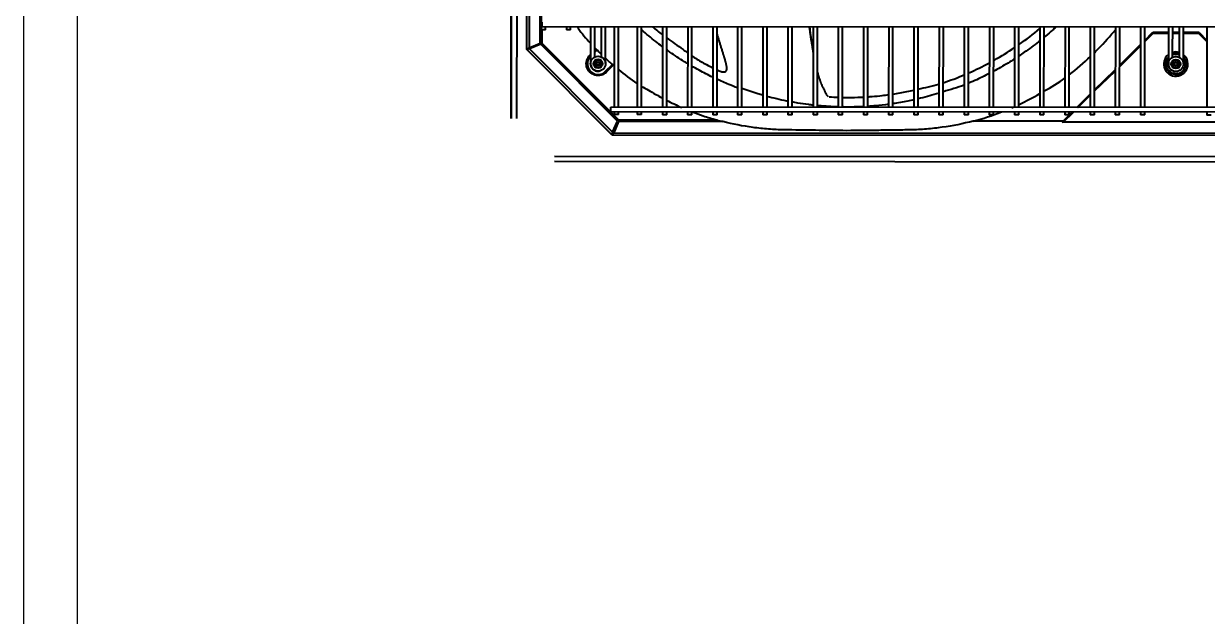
# Model space of a CAD drawing. Extents: x 58467 to 79089, y -33726 to -17391.
# Drawn here: x 78327 to 78437.4, y -20619.9 to -20564.7 of the extents above; entities that cross this region are included whole.
import ezdxf

# ---------------------------------------------------------------- set-up
doc = ezdxf.new("R2010")
doc.units = 0
doc.header["$LTSCALE"] = 100
doc.layers.add('+ENTE-ST-DOSEME USTU KONDDRENAJ', color=110, linetype='DOSEMEUSTUKONDENSDRENAJ_LINE', lineweight=40)
doc.layers.add('BA_elev2', color=9, linetype='Continuous')
doc.linetypes.add('DOSEMEUSTUKONDENSDRENAJ_LINE', pattern='A,300,-40,["CD",Standard,S=15,R=0,X=-35,Y=-7.5],0', length=340)

# ---------------------------------------------------------------- blocks, each defined once
blk = doc.blocks.new('4. KAT')
at = {"color": 3}
for p, q in [((54063.06, -33274.58, -3.34), (54063.1, -33206.53, -3.34)), ((54063.1, -33206.57, -3.34), (54063.06, -33274.58, -3.34)), ((54063.1, -33206.57, -3.34), (54063.06, -33274.58, -3.34)), ((54063.6, -33206.53, -3.34), (54063.56, -33274.58, -3.34)), ((54064.5, -33268.14, -3.34), (54064.53, -33219.09, -3.34)), ((54064.75, -33219.18, -3.34), (54064.72, -33267.99, -3.34)), ((54065.88, -33220.92, -3.34), (54065.85, -33266.31, -3.34)), ((54065.76, -33267.56, -3.34), (54065.77, -33258.88, -3.34)), ((54066.25, -33266.31, -3.34), (54065.85, -33266.31, -3.34)), ((54065.92, -33266.31, -3.34), (54065.92, -33267.56, -3.34)), ((54065.95, -33265.81, -3.34), (54065.95, -33265.61, -3.34)), ((54065.95, -33266.01, -3.34), (54065.95, -33265.81, -3.34)), ((54065.95, -33266.01, -3.34), (54184.31, -33266.09, -3.34)), ((54066.25, -33266.31, -3.34), (54066.25, -33266.01, -3.34)), ((54068.2, -33266.02, -3.34), (54068.2, -33266.32, -3.34)), ((54068.6, -33266.32, -3.34), (54068.2, -33266.32, -3.34)), ((54068.6, -33266.32, -3.34), (54068.6, -33266.02, -3.34)), ((54070.46, -33266.02, -3.34), (54070.46, -33267.15, -3.34)), ((54070.86, -33267.15, -3.34), (54070.86, -33266.02, -3.34)), ((54071.46, -33266.02, -3.34), (54071.46, -33268.39, -3.34)), ((54071.86, -33268.39, -3.34), (54071.86, -33266.02, -3.34)), ((54072.66, -33266.02, -3.34), (54072.65, -33273.52, -3.34)), ((54073.05, -33273.52, -3.34), (54073.06, -33266.02, -3.34)), ((54074.82, -33266.02, -3.34), (54074.81, -33273.52, -3.34)), ((54075.21, -33273.52, -3.34), (54075.22, -33266.02, -3.34)), ((54077.17, -33266.02, -3.34), (54077.16, -33273.53, -3.34)), ((54077.56, -33273.53, -3.34), (54077.57, -33266.02, -3.34)), ((54079.52, -33266.02, -3.34), (54079.51, -33273.53, -3.34)), ((54079.91, -33273.53, -3.34), (54079.92, -33266.02, -3.34)), ((54081.86, -33266.02, -3.34), (54081.86, -33273.53, -3.34)), ((54082.26, -33273.53, -3.34), (54082.26, -33266.02, -3.34)), ((54084.17, -33266.03, -3.34), (54084.17, -33273.53, -3.34)), ((54084.57, -33273.53, -3.34), (54084.57, -33266.03, -3.34)), ((54086.52, -33266.03, -3.34), (54086.52, -33273.53, -3.34)), ((54086.92, -33273.53, -3.34), (54086.92, -33266.03, -3.34)), ((54088.87, -33266.03, -3.34), (54088.87, -33273.53, -3.34)), ((54089.27, -33273.53, -3.34), (54089.27, -33266.03, -3.34)), ((54091.22, -33266.03, -3.34), (54091.22, -33273.53, -3.34)), ((54091.62, -33273.53, -3.34), (54091.62, -33266.03, -3.34)), ((54093.57, -33266.03, -3.34), (54093.57, -33273.54, -3.34)), ((54093.97, -33273.54, -3.34), (54093.97, -33266.03, -3.34)), ((54095.92, -33266.03, -3.34), (54095.92, -33273.54, -3.34)), ((54096.32, -33273.54, -3.34), (54096.32, -33266.03, -3.34)), ((54098.27, -33266.03, -3.34), (54098.26, -33273.54, -3.34)), ((54098.66, -33273.54, -3.34), (54098.67, -33266.03, -3.34)), ((54100.62, -33266.04, -3.34), (54100.61, -33273.54, -3.34)), ((54101.01, -33273.54, -3.34), (54101.02, -33266.04, -3.34)), ((54102.97, -33266.04, -3.34), (54102.96, -33273.54, -3.34)), ((54103.36, -33273.54, -3.34), (54103.37, -33266.04, -3.34)), ((54105.32, -33266.04, -3.34), (54105.31, -33273.54, -3.34)), ((54105.71, -33273.54, -3.34), (54105.72, -33266.04, -3.34)), ((54107.67, -33266.04, -3.34), (54107.66, -33273.54, -3.34)), ((54108.06, -33273.54, -3.34), (54108.07, -33266.04, -3.34)), ((54110.02, -33266.04, -3.34), (54110.01, -33273.55, -3.34)), ((54110.41, -33273.55, -3.34), (54110.42, -33266.04, -3.34)), ((54112.37, -33266.04, -3.34), (54112.36, -33273.55, -3.34)), ((54112.76, -33273.55, -3.34), (54112.77, -33266.04, -3.34)), ((54114.72, -33266.04, -3.34), (54114.71, -33273.55, -3.34)), ((54115.11, -33273.55, -3.34), (54115.12, -33266.04, -3.34)), ((54117.07, -33266.05, -3.34), (54117.06, -33273.55, -3.34)), ((54117.46, -33273.55, -3.34), (54117.47, -33266.05, -3.34)), ((54119.42, -33266.05, -3.34), (54119.41, -33273.55, -3.34)), ((54119.81, -33273.55, -3.34), (54119.82, -33266.05, -3.34)), ((54121.77, -33266.05, -3.34), (54121.76, -33273.55, -3.34)), ((54122.16, -33273.55, -3.34), (54122.17, -33266.05, -3.34)), ((54124.37, -33266.05, -3.34), (54124.36, -33268.32, -3.34)), ((54124.76, -33268.32, -3.34), (54124.77, -33266.05, -3.34)), ((54125.37, -33266.05, -3.34), (54125.36, -33267.18, -3.34)), ((54125.76, -33267.19, -3.34), (54125.77, -33266.05, -3.34)), ((54127.96, -33266.05, -3.34), (54127.96, -33273.56, -3.34)), ((54070.46, -33267.15, -3.34), (54070.46, -33267.43, -3.34)), ((54070.46, -33267.43, -3.34), (54070.46, -33267.8, -3.34)), ((54070.46, -33267.43, -3.34), (54070.46, -33267.43, -3.34)), ((54070.86, -33267.43, -3.34), (54070.86, -33267.15, -3.34)), ((54070.86, -33267.8, -3.34), (54070.86, -33267.43, -3.34)), ((54122.16, -33267.3, -3.34), (54122.89, -33266.58, -3.34)), ((54122.16, -33267.41, -3.34), (54122.95, -33266.63, -3.34)), ((54122.95, -33266.63, -3.34), (54122.89, -33266.58, -3.34)), ((54122.95, -33266.55, -3.34), (54124.37, -33266.55, -3.34)), ((54122.95, -33266.63, -3.34), (54122.95, -33266.55, -3.34)), ((54122.95, -33266.63, -3.34), (54124.37, -33266.63, -3.34)), ((54124.77, -33266.55, -3.34), (54125.36, -33266.55, -3.34)), ((54124.77, -33266.63, -3.34), (54125.36, -33266.63, -3.34)), ((54125.36, -33267.18, -3.34), (54125.36, -33267.47, -3.34)), ((54125.76, -33266.55, -3.34), (54127.18, -33266.55, -3.34)), ((54125.76, -33266.63, -3.34), (54127.18, -33266.63, -3.34)), ((54125.76, -33267.47, -3.34), (54125.76, -33267.19, -3.34)), ((54127.18, -33266.63, -3.34), (54127.18, -33266.55, -3.34)), ((54127.24, -33266.58, -3.34), (54127.18, -33266.63, -3.34)), ((54127.18, -33266.63, -3.34), (54127.96, -33267.42, -3.34)), ((54127.24, -33266.58, -3.34), (54127.96, -33267.3, -3.34)), ((54064.5, -33268.14, -3.34), (54064.72, -33267.99, -3.34)), ((54064.76, -33268.1, -3.34), (54064.5, -33268.14, -3.34)), ((54072.48, -33276.13, -3.34), (54064.5, -33268.14, -3.34)), ((54064.72, -33267.99, -3.34), (54065.76, -33267.56, -3.34)), ((54065.81, -33267.67, -3.34), (54064.76, -33268.1, -3.34)), ((54064.76, -33268.1, -3.34), (54072.52, -33275.87, -3.34)), ((54065.92, -33267.56, -3.34), (54065.76, -33267.56, -3.34)), ((54065.92, -33267.56, -3.34), (54065.81, -33267.67, -3.34)), ((54072.96, -33274.82, -3.34), (54065.81, -33267.67, -3.34)), ((54065.92, -33267.56, -3.34), (54073.07, -33274.71, -3.34)), ((54070.46, -33267.8, -3.34), (54070.46, -33267.8, -3.34)), ((54070.46, -33267.8, -3.34), (54070.46, -33268.08, -3.34)), ((54070.46, -33268.08, -3.34), (54070.46, -33269.46, -3.34)), ((54070.86, -33268.08, -3.34), (54070.86, -33267.8, -3.34)), ((54070.86, -33268.84, -3.34), (54070.86, -33268.08, -3.34)), ((54070.86, -33268.24, -3.34), (54070.99, -33268.12, -3.34)), ((54071.06, -33268.19, -3.34), (54070.86, -33268.38, -3.34)), ((54071.46, -33268.08, -3.34), (54071.46, -33268.84, -3.34)), ((54071.86, -33269.46, -3.34), (54071.86, -33268.08, -3.34)), ((54119.81, -33269.65, -3.34), (54121.76, -33267.7, -3.34)), ((54119.81, -33269.76, -3.34), (54121.76, -33267.81, -3.34)), ((54124.36, -33267.47, -3.34), (54124.36, -33267.83, -3.34)), ((54124.36, -33268.12, -3.34), (54124.36, -33269.49, -3.34)), ((54124.76, -33267.83, -3.34), (54124.76, -33267.47, -3.34)), ((54124.76, -33268.88, -3.34), (54124.76, -33268.12, -3.34)), ((54125.36, -33267.47, -3.34), (54125.36, -33267.83, -3.34)), ((54125.36, -33267.83, -3.34), (54125.36, -33268.12, -3.34)), ((54125.36, -33268.12, -3.34), (54125.36, -33268.88, -3.34)), ((54125.76, -33267.83, -3.34), (54125.76, -33267.47, -3.34)), ((54125.76, -33267.47, -3.34), (54125.76, -33267.47, -3.34)), ((54125.76, -33267.83, -3.34), (54125.76, -33267.83, -3.34)), ((54125.76, -33268.12, -3.34), (54125.76, -33267.83, -3.34)), ((54125.76, -33269.49, -3.34), (54125.76, -33268.12, -3.34)), ((54070.4, -33268.68, -3.34), (54070.46, -33268.62, -3.34)), ((54070.73, -33269.48, -3.34), (54070.95, -33269.11, -3.34)), ((54070.94, -33269.84, -3.34), (54070.73, -33269.48, -3.34)), ((54070.79, -33269.48, -3.34), (54070.73, -33269.48, -3.34)), ((54070.97, -33269.16, -3.34), (54070.79, -33269.48, -3.34)), ((54070.79, -33269.48, -3.34), (54070.97, -33269.79, -3.34)), ((54070.95, -33269.11, -3.34), (54071.37, -33269.11, -3.34)), ((54070.97, -33269.16, -3.34), (54070.95, -33269.11, -3.34)), ((54070.96, -33269.43, -3.34), (54070.96, -33269.53, -3.34)), ((54071.11, -33269.43, -3.34), (54070.96, -33269.43, -3.34)), ((54071.11, -33269.53, -3.34), (54070.96, -33269.53, -3.34)), ((54071.34, -33269.16, -3.34), (54070.97, -33269.16, -3.34)), ((54071.21, -33269.28, -3.34), (54071.11, -33269.28, -3.34)), ((54071.11, -33269.43, -3.34), (54071.11, -33269.28, -3.34)), ((54071.11, -33269.68, -3.34), (54071.11, -33269.53, -3.34)), ((54071.21, -33269.28, -3.34), (54071.21, -33269.43, -3.34)), ((54071.21, -33269.43, -3.34), (54071.36, -33269.43, -3.34)), ((54071.21, -33269.53, -3.34), (54071.21, -33269.68, -3.34)), ((54071.21, -33269.53, -3.34), (54071.36, -33269.53, -3.34)), ((54071.37, -33269.11, -3.34), (54071.34, -33269.16, -3.34)), ((54071.52, -33269.48, -3.34), (54071.34, -33269.16, -3.34)), ((54071.34, -33269.79, -3.34), (54071.52, -33269.48, -3.34)), ((54071.36, -33269.43, -3.34), (54071.36, -33269.53, -3.34)), ((54071.37, -33269.11, -3.34), (54071.58, -33269.48, -3.34)), ((54071.58, -33269.48, -3.34), (54071.37, -33269.84, -3.34)), ((54071.58, -33269.48, -3.34), (54071.52, -33269.48, -3.34)), ((54071.86, -33270.18, -3.34), (54072.5, -33269.55, -3.34)), ((54072.57, -33269.62, -3.34), (54071.93, -33270.25, -3.34)), ((54124.64, -33269.51, -3.34), (54124.85, -33269.14, -3.34)), ((54124.85, -33269.88, -3.34), (54124.64, -33269.51, -3.34)), ((54124.7, -33269.51, -3.34), (54124.64, -33269.51, -3.34)), ((54124.88, -33269.19, -3.34), (54124.7, -33269.51, -3.34)), ((54124.7, -33269.51, -3.34), (54124.88, -33269.83, -3.34)), ((54124.85, -33269.14, -3.34), (54125.28, -33269.14, -3.34)), ((54124.88, -33269.19, -3.34), (54124.85, -33269.14, -3.34)), ((54124.86, -33269.46, -3.34), (54124.86, -33269.56, -3.34)), ((54125.01, -33269.46, -3.34), (54124.86, -33269.46, -3.34)), ((54125.01, -33269.56, -3.34), (54124.86, -33269.56, -3.34)), ((54125.25, -33269.19, -3.34), (54124.88, -33269.19, -3.34)), ((54125.11, -33269.31, -3.34), (54125.01, -33269.31, -3.34)), ((54125.01, -33269.46, -3.34), (54125.01, -33269.31, -3.34)), ((54125.01, -33269.71, -3.34), (54125.01, -33269.56, -3.34)), ((54125.11, -33269.31, -3.34), (54125.11, -33269.46, -3.34)), ((54125.11, -33269.46, -3.34), (54125.26, -33269.46, -3.34)), ((54125.11, -33269.56, -3.34), (54125.11, -33269.71, -3.34)), ((54125.11, -33269.56, -3.34), (54125.26, -33269.56, -3.34)), ((54125.28, -33269.14, -3.34), (54125.25, -33269.19, -3.34)), ((54125.43, -33269.51, -3.34), (54125.25, -33269.19, -3.34)), ((54125.25, -33269.83, -3.34), (54125.43, -33269.51, -3.34)), ((54125.26, -33269.46, -3.34), (54125.26, -33269.56, -3.34)), ((54125.28, -33269.14, -3.34), (54125.49, -33269.51, -3.34)), ((54125.49, -33269.51, -3.34), (54125.28, -33269.88, -3.34)), ((54125.49, -33269.51, -3.34), (54125.43, -33269.51, -3.34)), ((54070.97, -33269.79, -3.34), (54070.94, -33269.84, -3.34)), ((54071.37, -33269.84, -3.34), (54070.94, -33269.84, -3.34)), ((54070.97, -33269.79, -3.34), (54071.34, -33269.79, -3.34)), ((54071.21, -33269.68, -3.34), (54071.11, -33269.68, -3.34)), ((54071.37, -33269.84, -3.34), (54071.34, -33269.79, -3.34)), ((54091.21, -33269.89, -3.34), (54091.22, -33269.89, -3.34)), ((54091.21, -33269.89, -3.34), (54091.22, -33269.9, -3.34)), ((54117.46, -33271.9, -3.34), (54119.41, -33270.05, -3.34)), ((54117.46, -33272.02, -3.34), (54119.41, -33270.16, -3.34)), ((54124.88, -33269.83, -3.34), (54124.85, -33269.88, -3.34)), ((54125.28, -33269.88, -3.34), (54124.85, -33269.88, -3.34)), ((54124.88, -33269.83, -3.34), (54125.25, -33269.83, -3.34)), ((54125.11, -33269.71, -3.34), (54125.01, -33269.71, -3.34)), ((54125.28, -33269.88, -3.34), (54125.25, -33269.83, -3.34)), ((54115.81, -33273.55, -3.34), (54117.06, -33272.3, -3.34)), ((54115.93, -33273.55, -3.34), (54117.06, -33272.42, -3.34)), ((54177.81, -33273.59, -3.34), (54072.35, -33273.52, -3.34)), ((54072.35, -33273.72, -3.34), (54072.35, -33273.52, -3.34)), ((54072.35, -33273.92, -3.34), (54072.35, -33273.72, -3.34)), ((54072.35, -33273.92, -3.34), (54177.81, -33273.99, -3.34)), ((54072.65, -33273.92, -3.34), (54072.65, -33274.22, -3.34)), ((54073.05, -33274.22, -3.34), (54073.05, -33273.92, -3.34)), ((54074.81, -33273.92, -3.34), (54074.81, -33274.22, -3.34)), ((54075.21, -33274.22, -3.34), (54075.21, -33273.92, -3.34)), ((54077.16, -33273.93, -3.34), (54077.16, -33274.23, -3.34)), ((54077.56, -33274.23, -3.34), (54077.56, -33273.93, -3.34)), ((54079.51, -33273.93, -3.34), (54079.51, -33274.23, -3.34)), ((54079.91, -33274.23, -3.34), (54079.91, -33273.93, -3.34)), ((54081.86, -33273.93, -3.34), (54081.86, -33274.23, -3.34)), ((54082.26, -33274.23, -3.34), (54082.26, -33273.93, -3.34)), ((54084.17, -33273.93, -3.34), (54084.17, -33274.23, -3.34)), ((54084.57, -33274.23, -3.34), (54084.57, -33273.93, -3.34)), ((54086.52, -33273.93, -3.34), (54086.52, -33274.23, -3.34)), ((54086.92, -33274.23, -3.34), (54086.92, -33273.93, -3.34)), ((54088.87, -33273.93, -3.34), (54088.87, -33274.23, -3.34)), ((54089.27, -33274.23, -3.34), (54089.27, -33273.93, -3.34)), ((54091.22, -33273.93, -3.34), (54091.22, -33274.23, -3.34)), ((54091.62, -33274.23, -3.34), (54091.62, -33273.93, -3.34)), ((54093.57, -33273.94, -3.34), (54093.57, -33274.24, -3.34)), ((54093.96, -33274.24, -3.34), (54093.97, -33273.94, -3.34)), ((54095.91, -33273.94, -3.34), (54095.91, -33274.24, -3.34)), ((54096.31, -33274.24, -3.34), (54096.31, -33273.94, -3.34)), ((54098.26, -33273.94, -3.34), (54098.26, -33274.24, -3.34)), ((54098.66, -33274.24, -3.34), (54098.66, -33273.94, -3.34)), ((54100.61, -33273.94, -3.34), (54100.61, -33274.24, -3.34)), ((54101.01, -33274.24, -3.34), (54101.01, -33273.94, -3.34)), ((54102.96, -33273.94, -3.34), (54102.96, -33274.24, -3.34)), ((54103.36, -33274.24, -3.34), (54103.36, -33273.94, -3.34)), ((54105.31, -33273.94, -3.34), (54105.31, -33274.24, -3.34)), ((54105.71, -33274.24, -3.34), (54105.71, -33273.94, -3.34)), ((54107.66, -33273.94, -3.34), (54107.66, -33274.24, -3.34)), ((54108.06, -33274.24, -3.34), (54108.06, -33273.94, -3.34)), ((54110.01, -33273.95, -3.34), (54110.01, -33274.25, -3.34)), ((54110.41, -33274.25, -3.34), (54110.41, -33273.95, -3.34)), ((54112.36, -33273.95, -3.34), (54112.36, -33274.25, -3.34)), ((54112.76, -33274.25, -3.34), (54112.76, -33273.95, -3.34)), ((54114.51, -33274.85, -3.34), (54115.41, -33273.95, -3.34)), ((54114.55, -33274.93, -3.34), (54115.53, -33273.95, -3.34)), ((54114.71, -33273.95, -3.34), (54114.71, -33274.25, -3.34)), ((54115.11, -33274.25, -3.34), (54115.11, -33273.95, -3.34)), ((54117.06, -33273.95, -3.34), (54117.06, -33274.25, -3.34)), ((54117.46, -33274.25, -3.34), (54117.46, -33273.95, -3.34)), ((54119.41, -33273.95, -3.34), (54119.41, -33274.25, -3.34)), ((54119.81, -33274.25, -3.34), (54119.81, -33273.95, -3.34)), ((54121.76, -33273.95, -3.34), (54121.76, -33274.25, -3.34)), ((54122.16, -33274.25, -3.34), (54122.16, -33273.95, -3.34)), ((54127.96, -33273.96, -3.34), (54127.96, -33274.26, -3.34)), ((54072.52, -33275.87, -3.34), (54072.96, -33274.82, -3.34)), ((54073.07, -33274.87, -3.34), (54072.63, -33275.92, -3.34)), ((54073.05, -33274.22, -3.34), (54072.65, -33274.22, -3.34)), ((54073.07, -33274.71, -3.34), (54072.96, -33274.82, -3.34)), ((54073.07, -33274.71, -3.34), (54082.23, -33274.72, -3.34)), ((54073.07, -33274.71, -3.34), (54073.07, -33274.87, -3.34)), ((54082.81, -33274.87, -3.34), (54073.07, -33274.87, -3.34)), ((54075.21, -33274.22, -3.34), (54074.81, -33274.22, -3.34)), ((54077.56, -33274.23, -3.34), (54077.16, -33274.23, -3.34)), ((54079.91, -33274.23, -3.34), (54079.51, -33274.23, -3.34)), ((54082.26, -33274.23, -3.34), (54081.86, -33274.23, -3.34)), ((54084.57, -33274.23, -3.34), (54084.17, -33274.23, -3.34)), ((54086.92, -33274.23, -3.34), (54086.52, -33274.23, -3.34)), ((54089.27, -33274.23, -3.34), (54088.87, -33274.23, -3.34)), ((54091.62, -33274.23, -3.34), (54091.22, -33274.23, -3.34)), ((54093.96, -33274.24, -3.34), (54093.57, -33274.24, -3.34)), ((54096.31, -33274.24, -3.34), (54095.91, -33274.24, -3.34)), ((54098.66, -33274.24, -3.34), (54098.26, -33274.24, -3.34)), ((54101.01, -33274.24, -3.34), (54100.61, -33274.24, -3.34)), ((54103.36, -33274.24, -3.34), (54102.96, -33274.24, -3.34)), ((54105.71, -33274.24, -3.34), (54105.31, -33274.24, -3.34)), ((54114.53, -33274.83, -3.34), (54106.16, -33274.82, -3.34)), ((54108.06, -33274.24, -3.34), (54107.66, -33274.24, -3.34)), ((54110.41, -33274.25, -3.34), (54110.01, -33274.25, -3.34)), ((54112.76, -33274.25, -3.34), (54112.36, -33274.25, -3.34)), ((54135.57, -33274.94, -3.34), (54114.55, -33274.93, -3.34)), ((54115.11, -33274.25, -3.34), (54114.71, -33274.25, -3.34)), ((54117.46, -33274.25, -3.34), (54117.06, -33274.25, -3.34)), ((54119.81, -33274.25, -3.34), (54119.41, -33274.25, -3.34)), ((54122.16, -33274.25, -3.34), (54121.76, -33274.25, -3.34)), ((54128.36, -33274.26, -3.34), (54127.96, -33274.26, -3.34)), ((54072.48, -33276.13, -3.34), (54072.52, -33275.87, -3.34)), ((54072.63, -33275.92, -3.34), (54072.48, -33276.13, -3.34)), ((54177.64, -33276.19, -3.34), (54072.48, -33276.13, -3.34)), ((54072.63, -33275.92, -3.34), (54177.49, -33275.98, -3.34)), ((54067.08, -33278.1, -3.34), (54183.13, -33278.17, -3.34)), ((54183.13, -33278.67, -3.34), (54067.08, -33278.6, -3.34))]:
    blk.add_line(p, q, dxfattribs=at)
for centre, radius in [((54071.16, -33269.48, -3.34), 0.7), ((54071.16, -33269.48, -3.34), 0.425), ((54071.16, -33269.48, -3.34), 0.425), ((54125.06, -33269.51, -3.34), 0.7), ((54125.06, -33269.51, -3.34), 0.425), ((54125.06, -33269.51, -3.34), 0.425)]:
    blk.add_circle(centre, radius, dxfattribs=at)
at = {"color": 3, "extrusion": (0, 0, -1)}
for centre, radius, start, end in [((-54122.95, -33266.63, 3.34), 0.08, 45.0349, 90.0349), ((-54071.16, -33269.48, 3.34), 1.1, 225.0349, 46.5855)]:
    blk.add_arc(centre, radius, start, end, dxfattribs=at)
at = {"color": 3}
for centre, radius, start, end in [((54127.18, -33266.63, -3.34), 0.08, 44.9651, 89.9651), ((54125.06, -33269.51, -3.34), 1.13, 74.6258, 105.3045), ((54071.16, -33269.48, -3.34), 1, 133.4145, 314.9651), ((54125.06, -33269.51, -3.34), 1.13, 128.1082, 359.9651), ((54125.06, -33269.51, -3.34), 0.956, 179.9651, 42.9456), ((54125.06, -33269.51, -3.34), 0.956, 136.9846, 179.9651), ((54125.06, -33269.51, -3.34), 0.9, 179.9651, 38.9295), ((54125.06, -33269.51, -3.34), 0.9, 141.0063, 179.9651), ((54125.06, -33269.51, -3.34), 0.956, 71.7007, 108.2294), ((54125.06, -33269.51, -3.34), 0.9, 70.5083, 109.422), ((54125.06, -33269.51, -3.34), 1.13, 359.9651, 51.8277)]:
    blk.add_arc(centre, radius, start, end, dxfattribs=at)
for centre, major_axis, ratio, start_param, end_param in [((54064.87, -33267.99, -3.34), (-0.084, 0.203), 0.678598, 1.296782, 1.844811), ((54065.92, -33267.56, -3.34), (-0.084, 0.203), 0.678598, 1.296782, 1.844811), ((54073.07, -33274.71, -3.34), (-0.203, 0.084), 0.678598, 1.296782, 1.844811), ((54114.63, -33274.85, -3.34), (-0.137, -0.056), 0.414214, -0.785398, 0.785398), ((54072.63, -33275.76, -3.34), (-0.203, 0.084), 0.678598, 1.296782, 1.844811)]:
    blk.add_ellipse(centre, major_axis=major_axis, ratio=ratio, start_param=start_param, end_param=end_param, dxfattribs=at)
for points, knots in [([(54069.22, -33266.03, -3.34), (54069.26, -33266.07, -3.34), (54069.29, -33266.12, -3.34), (54069.62, -33266.65, -3.34), (54070.02, -33267.12, -3.34), (54070.44, -33267.56, -3.34)], [0, 0, 0, 0, 0.083758, 0.083758, 1, 1, 1, 1]), ([(54077.14, -33267.87, -3.34), (54076.94, -33267.72, -3.34), (54076.29, -33267.23, -3.34), (54075.65, -33266.69, -3.34), (54075.21, -33266.3, -3.34), (54075.19, -33266.28, -3.34)], [0, 0, 0, 0, 0.302202, 0.97371, 1, 1, 1, 1]), ([(54090.85, -33266.03, -3.34), (54090.85, -33266.05, -3.34), (54090.87, -33266.21, -3.34), (54090.91, -33266.41, -3.34), (54090.94, -33266.67, -3.34), (54090.97, -33266.92, -3.34), (54091.02, -33267.19, -3.34), (54091.06, -33267.41, -3.34), (54091.08, -33267.6, -3.34), (54091.11, -33267.76, -3.34), (54091.15, -33267.97, -3.34), (54091.19, -33268.18, -3.34), (54091.21, -33268.32, -3.34), (54091.22, -33268.38, -3.34), (54091.22, -33268.38, -3.34)], [0, 0, 0, 0, 0.022704, 0.188294, 0.255944, 0.328946, 0.48653, 0.631631, 0.688105, 0.734898, 0.828723, 0.938324, 0.99671, 1, 1, 1, 1]), ([(54090.88, -33266.03, -3.34), (54090.88, -33266.06, -3.34), (54090.89, -33266.15, -3.34), (54090.91, -33266.27, -3.34), (54090.92, -33266.42, -3.34), (54090.94, -33266.56, -3.34), (54090.96, -33266.71, -3.34), (54090.98, -33266.85, -3.34), (54091, -33266.98, -3.34), (54091.02, -33267.13, -3.34), (54091.04, -33267.26, -3.34), (54091.06, -33267.41, -3.34), (54091.07, -33267.52, -3.34), (54091.1, -33267.67, -3.34), (54091.12, -33267.8, -3.34), (54091.14, -33267.94, -3.34), (54091.16, -33268.07, -3.34), (54091.18, -33268.2, -3.34), (54091.2, -33268.32, -3.34), (54091.21, -33268.4, -3.34), (54091.22, -33268.43, -3.34)], [0, 0, 0, 0, 0.03653, 0.110211, 0.147051, 0.220732, 0.275993, 0.331254, 0.386515, 0.441776, 0.515457, 0.552298, 0.625979, 0.66282, 0.736501, 0.791762, 0.847023, 0.902283, 0.957544, 1, 1, 1, 1]), ([(54110.42, -33267.7, -3.34), (54110.43, -33267.69, -3.34), (54111.1, -33267.23, -3.34), (54111.75, -33266.73, -3.34), (54112.37, -33266.21, -3.34)], [0, 0, 0, 0, 0.02383, 1, 1, 1, 1]), ([(54113.87, -33266.07, -3.34), (54113.76, -33266.16, -3.34), (54113.45, -33266.45, -3.34), (54113.08, -33266.76, -3.34), (54112.82, -33266.98, -3.34), (54112.77, -33267.02, -3.34)], [0, 0, 0, 0, 0.288093, 0.872679, 1, 1, 1, 1]), ([(54077.56, -33267.08, -3.34), (54078.06, -33267.44, -3.34), (54078.72, -33267.88, -3.34), (54079.37, -33268.36, -3.34), (54079.51, -33268.46, -3.34)], [0, 0, 0, 0, 0.792341, 1, 1, 1, 1]), ([(54083.15, -33270.08, -3.34), (54083.15, -33270.07, -3.34), (54083.16, -33270.04, -3.34), (54083.17, -33270.01, -3.34), (54083.17, -33269.97, -3.34), (54083.17, -33269.93, -3.34), (54083.17, -33269.89, -3.34), (54083.17, -33269.83, -3.34), (54083.16, -33269.79, -3.34), (54083.16, -33269.73, -3.34), (54083.15, -33269.68, -3.34), (54083.14, -33269.61, -3.34), (54083.12, -33269.55, -3.34), (54083.11, -33269.48, -3.34), (54083.09, -33269.4, -3.34), (54083.07, -33269.32, -3.34), (54083.05, -33269.24, -3.34), (54083.03, -33269.17, -3.34), (54083.01, -33269.08, -3.34), (54082.98, -33268.99, -3.34), (54082.95, -33268.89, -3.34), (54082.92, -33268.79, -3.34), (54082.89, -33268.69, -3.34), (54082.86, -33268.59, -3.34), (54082.82, -33268.48, -3.34), (54082.79, -33268.36, -3.34), (54082.75, -33268.26, -3.34), (54082.72, -33268.15, -3.34), (54082.68, -33268.03, -3.34), (54082.64, -33267.9, -3.34), (54082.6, -33267.78, -3.34), (54082.56, -33267.65, -3.34), (54082.52, -33267.52, -3.34), (54082.48, -33267.39, -3.34), (54082.44, -33267.25, -3.34), (54082.4, -33267.12, -3.34), (54082.36, -33266.98, -3.34), (54082.31, -33266.84, -3.34), (54082.28, -33266.72, -3.34), (54082.26, -33266.66, -3.34), (54082.26, -33266.64, -3.34)], [0, 0, 0, 0, 0.033229, 0.055763, 0.078298, 0.100832, 0.123366, 0.145901, 0.168435, 0.19097, 0.213504, 0.236039, 0.258573, 0.281107, 0.314909, 0.337443, 0.359978, 0.382512, 0.405047, 0.438848, 0.461383, 0.495184, 0.517719, 0.540253, 0.574055, 0.607857, 0.630391, 0.652925, 0.686727, 0.720529, 0.743063, 0.776865, 0.810667, 0.833201, 0.867003, 0.900804, 0.923339, 0.95714, 0.990942, 1, 1, 1, 1]), ([(54112.38, -33267.34, -3.34), (54112.34, -33267.37, -3.34), (54112.08, -33267.57, -3.34), (54111.6, -33267.94, -3.34), (54110.98, -33268.38, -3.34), (54110.59, -33268.65, -3.34), (54110.42, -33268.77, -3.34)], [0, 0, 0, 0, 0.062992, 0.40604, 0.74536, 1, 1, 1, 1]), ([(54071.16, -33268.29, -3.34), (54071.21, -33268.35, -3.34), (54071.31, -33268.45, -3.34), (54071.41, -33268.54, -3.34), (54071.45, -33268.59, -3.34)], [0, 0, 0, 0, 0.553412, 1, 1, 1, 1]), ([(54071.16, -33268.29, -3.34), (54071.21, -33268.35, -3.34), (54071.31, -33268.45, -3.34), (54071.41, -33268.54, -3.34), (54071.45, -33268.59, -3.34)], [0, 0, 0, 0, 0.55329, 1, 1, 1, 1]), ([(54079.5, -33269.46, -3.34), (54079.4, -33269.4, -3.34), (54078.85, -33269.06, -3.34), (54078.2, -33268.64, -3.34), (54077.65, -33268.25, -3.34), (54077.55, -33268.17, -3.34)], [0, 0, 0, 0, 0.137607, 0.830509, 1, 1, 1, 1]), ([(54108.07, -33269.17, -3.34), (54108.09, -33269.16, -3.34), (54108.75, -33268.79, -3.34), (54109.4, -33268.39, -3.34), (54110.02, -33267.97, -3.34)], [0, 0, 0, 0, 0.033617, 1, 1, 1, 1]), ([(54070.46, -33269.48, -3.34), (54070.46, -33269.54, -3.34), (54070.47, -33269.65, -3.34), (54070.55, -33269.84, -3.34), (54070.69, -33270.02, -3.34), (54070.88, -33270.13, -3.34), (54071.06, -33270.18, -3.34), (54071.22, -33270.18, -3.34), (54071.32, -33270.15, -3.34), (54071.36, -33270.13, -3.34)], [0, 0, 0, 0, 0.137261, 0.262101, 0.473405, 0.635419, 0.754104, 0.906211, 1, 1, 1, 1]), ([(54071.86, -33268.97, -3.34), (54071.95, -33269.06, -3.34), (54072.17, -33269.26, -3.34), (54072.39, -33269.46, -3.34), (54072.51, -33269.56, -3.34)], [0, 0, 0, 0, 0.44696, 1, 1, 1, 1]), ([(54071.86, -33268.97, -3.34), (54071.95, -33269.06, -3.34), (54072.16, -33269.26, -3.34), (54072.38, -33269.45, -3.34), (54072.5, -33269.55, -3.34)], [0, 0, 0, 0, 0.457218, 1, 1, 1, 1]), ([(54079.91, -33268.74, -3.34), (54079.94, -33268.76, -3.34), (54080.3, -33269.01, -3.34), (54080.84, -33269.33, -3.34), (54081.47, -33269.66, -3.34), (54081.76, -33269.81, -3.34), (54081.86, -33269.86, -3.34)], [0, 0, 0, 0, 0.048306, 0.574929, 0.852045, 1, 1, 1, 1]), ([(54105.72, -33270.34, -3.34), (54105.73, -33270.34, -3.34), (54106.38, -33270.05, -3.34), (54107.03, -33269.73, -3.34), (54107.67, -33269.39, -3.34)], [0, 0, 0, 0, 0.017477, 1, 1, 1, 1]), ([(54110.03, -33269.02, -3.34), (54109.88, -33269.12, -3.34), (54109.5, -33269.36, -3.34), (54108.89, -33269.72, -3.34), (54108.39, -33270, -3.34), (54108.11, -33270.15, -3.34), (54108.07, -33270.18, -3.34)], [0, 0, 0, 0, 0.235493, 0.585637, 0.931817, 1, 1, 1, 1]), ([(54124.36, -33269.51, -3.34), (54124.36, -33269.57, -3.34), (54124.38, -33269.68, -3.34), (54124.45, -33269.88, -3.34), (54124.6, -33270.05, -3.34), (54124.78, -33270.16, -3.34), (54124.97, -33270.21, -3.34), (54125.13, -33270.21, -3.34), (54125.23, -33270.18, -3.34), (54125.26, -33270.17, -3.34)], [0, 0, 0, 0, 0.137285, 0.262147, 0.473488, 0.63553, 0.754235, 0.906368, 1, 1, 1, 1]), ([(54081.85, -33270.73, -3.34), (54081.42, -33270.53, -3.34), (54080.77, -33270.19, -3.34), (54080.13, -33269.83, -3.34), (54079.9, -33269.69, -3.34)], [0, 0, 0, 0, 0.640117, 1, 1, 1, 1]), ([(54082.26, -33270.05, -3.34), (54082.33, -33270.08, -3.34), (54082.5, -33270.16, -3.34), (54082.73, -33270.24, -3.34), (54082.93, -33270.24, -3.34), (54083.03, -33270.22, -3.34), (54083.08, -33270.18, -3.34), (54083.13, -33270.14, -3.34), (54083.15, -33270.1, -3.34), (54083.15, -33270.07, -3.34)], [0, 0, 0, 0, 0.219395, 0.55496, 0.6933, 0.812497, 0.863417, 0.908725, 1, 1, 1, 1]), ([(54091.62, -33270.28, -3.34), (54091.63, -33270.32, -3.34), (54091.65, -33270.39, -3.34), (54091.67, -33270.48, -3.34), (54091.7, -33270.58, -3.34), (54091.73, -33270.67, -3.34), (54091.76, -33270.77, -3.34), (54091.79, -33270.85, -3.34), (54091.82, -33270.94, -3.34), (54091.85, -33271.03, -3.34), (54091.88, -33271.12, -3.34), (54091.91, -33271.2, -3.34), (54091.94, -33271.28, -3.34), (54091.97, -33271.35, -3.34), (54092.01, -33271.44, -3.34), (54092.04, -33271.52, -3.34), (54092.07, -33271.59, -3.34), (54092.09, -33271.65, -3.34), (54092.12, -33271.71, -3.34), (54092.15, -33271.68, -3.34), (54092.17, -33271.75, -3.34), (54092.2, -33271.81, -3.34), (54092.23, -33271.87, -3.34), (54092.25, -33271.92, -3.34), (54092.27, -33271.97, -3.34), (54092.29, -33272.02, -3.34), (54092.31, -33272.06, -3.34), (54092.33, -33272.11, -3.34), (54092.35, -33272.15, -3.34), (54092.36, -33272.19, -3.34), (54092.38, -33272.22, -3.34), (54092.39, -33272.24, -3.34), (54092.39, -33272.24, -3.34)], [0, 0, 0, 0, 0.039009, 0.083366, 0.112937, 0.157294, 0.201651, 0.231222, 0.260794, 0.305151, 0.349508, 0.379079, 0.40865, 0.453007, 0.482579, 0.526936, 0.556507, 0.586078, 0.61565, 0.645221, 0.689578, 0.71915, 0.748721, 0.778292, 0.807864, 0.837435, 0.867006, 0.896578, 0.926149, 0.95572, 0.985292, 1, 1, 1, 1]), ([(54107.67, -33270.38, -3.34), (54107.62, -33270.41, -3.34), (54107.34, -33270.55, -3.34), (54106.83, -33270.81, -3.34), (54106.23, -33271.08, -3.34), (54105.86, -33271.24, -3.34), (54105.72, -33271.3, -3.34)], [0, 0, 0, 0, 0.082272, 0.438667, 0.790874, 1, 1, 1, 1]), ([(54075.19, -33271.6, -3.34), (54075.64, -33271.8, -3.34), (54076.08, -33272.08, -3.34), (54076.74, -33272.45, -3.34), (54076.94, -33272.56, -3.34), (54077.14, -33272.67, -3.34)], [0, 0, 0, 0, 0.696314, 0.696314, 1, 1, 1, 1]), ([(54084.16, -33271.73, -3.34), (54083.89, -33271.62, -3.34), (54083.24, -33271.37, -3.34), (54082.61, -33271.09, -3.34), (54082.25, -33270.92, -3.34)], [0, 0, 0, 0, 0.42049, 1, 1, 1, 1]), ([(54086.51, -33272.41, -3.34), (54086.37, -33272.37, -3.34), (54085.71, -33272.18, -3.34), (54085.06, -33271.96, -3.34), (54084.56, -33271.78, -3.34)], [0, 0, 0, 0, 0.22069, 1, 1, 1, 1]), ([(54088.87, -33272.98, -3.34), (54088.83, -33272.97, -3.34), (54088.18, -33272.84, -3.34), (54087.52, -33272.69, -3.34), (54086.91, -33272.52, -3.34)], [0, 0, 0, 0, 0.049766, 1, 1, 1, 1]), ([(54092.4, -33272.26, -3.34), (54092.42, -33272.3, -3.34), (54092.45, -33272.36, -3.34), (54092.49, -33272.43, -3.34), (54092.55, -33272.48, -3.34), (54092.6, -33272.52, -3.34), (54092.63, -33272.53, -3.34)], [0, 0, 0, 0, 0.181976, 0.413188, 0.708779, 1, 1, 1, 1]), ([(54093.97, -33272.63, -3.34), (54094.14, -33272.63, -3.34), (54094.72, -33272.63, -3.34), (54095.37, -33272.61, -3.34), (54095.85, -33272.59, -3.34), (54095.92, -33272.59, -3.34)], [0, 0, 0, 0, 0.25942, 0.898801, 1, 1, 1, 1]), ([(54096.32, -33272.56, -3.34), (54096.45, -33272.55, -3.34), (54096.9, -33272.52, -3.34), (54097.55, -33272.45, -3.34), (54098.07, -33272.39, -3.34), (54098.27, -33272.36, -3.34)], [0, 0, 0, 0, 0.205527, 0.696848, 1, 1, 1, 1]), ([(54098.67, -33272.3, -3.34), (54098.89, -33272.27, -3.34), (54099.54, -33272.16, -3.34), (54100.19, -33272.03, -3.34), (54100.62, -33271.93, -3.34)], [0, 0, 0, 0, 0.345093, 1, 1, 1, 1]), ([(54100.62, -33272.84, -3.34), (54100.43, -33272.88, -3.34), (54099.78, -33273.02, -3.34), (54099.13, -33273.13, -3.34), (54098.67, -33273.2, -3.34)], [0, 0, 0, 0, 0.290991, 1, 1, 1, 1]), ([(54102.97, -33272.22, -3.34), (54102.89, -33272.24, -3.34), (54102.25, -33272.44, -3.34), (54101.6, -33272.61, -3.34), (54101.02, -33272.75, -3.34)], [0, 0, 0, 0, 0.122391, 1, 1, 1, 1]), ([(54091.21, -33273.34, -3.34), (54091.07, -33273.32, -3.34), (54090.59, -33273.26, -3.34), (54089.94, -33273.17, -3.34), (54089.44, -33273.08, -3.34), (54089.26, -33273.05, -3.34)], [0, 0, 0, 0, 0.222526, 0.729479, 1, 1, 1, 1]), ([(54093.56, -33273.5, -3.34), (54093.56, -33273.5, -3.34), (54093.26, -33273.49, -3.34), (54092.64, -33273.47, -3.34), (54091.98, -33273.41, -3.34), (54091.62, -33273.38, -3.34), (54091.56, -33273.37, -3.34)], [0, 0, 0, 0, 0.009862, 0.452008, 0.912782, 1, 1, 1, 1]), ([(54095.92, -33273.48, -3.34), (54095.84, -33273.48, -3.34), (54095.33, -33273.5, -3.34), (54094.82, -33273.51, -3.34), (54094.4, -33273.52, -3.34)], [0, 0, 0, 0, 0.15493, 1, 1, 1, 1]), ([(54098.27, -33273.26, -3.34), (54097.87, -33273.31, -3.34), (54097.22, -33273.38, -3.34), (54096.56, -33273.44, -3.34), (54096.32, -33273.45, -3.34)], [0, 0, 0, 0, 0.622175, 1, 1, 1, 1]), ([(54094.36, -33275.72, -3.34), (54093.39, -33275.71, -3.34), (54092.41, -33275.7, -3.34), (54090.46, -33275.67, -3.34), (54089.49, -33275.66, -3.34), (54088.03, -33275.63, -3.34), (54087.54, -33275.61, -3.34), (54086.57, -33275.53, -3.34), (54086.09, -33275.48, -3.34), (54084.67, -33275.29, -3.34), (54083.73, -33275.11, -3.34), (54082.81, -33274.87, -3.34)], [0, 0, 0, 0, 0.25, 0.25, 0.5, 0.5, 0.625, 0.625, 0.75, 0.75, 1, 1, 1, 1]), ([(54106.16, -33274.82, -3.34), (54105.21, -33275.08, -3.34), (54104.24, -33275.27, -3.34), (54102.78, -33275.47, -3.34), (54102.29, -33275.53, -3.34), (54101.31, -33275.61, -3.34), (54100.82, -33275.63, -3.34), (54099.83, -33275.65, -3.34), (54099.33, -33275.66, -3.34), (54098.34, -33275.68, -3.34), (54097.84, -33275.68, -3.34), (54096.35, -33275.7, -3.34), (54095.36, -33275.71, -3.34), (54094.36, -33275.72, -3.34)], [0, 0, 0, 0, 0.25, 0.25, 0.375, 0.375, 0.5, 0.5, 0.625, 0.625, 0.75, 0.75, 1, 1, 1, 1])]:
    blk.add_open_spline(points, degree=3, knots=knots, dxfattribs=at)
for points in [[(54076.25, -33266.04, -3.34), (54076.54, -33266.29, -3.34), (54076.84, -33266.54, -3.34), (54077.15, -33266.77, -3.34)], [(54117.82, -33268.08, -3.34), (54118.4, -33267.5, -3.34), (54118.95, -33266.9, -3.34), (54119.46, -33266.26, -3.34)], [(54070.86, -33267.99, -3.34), (54070.88, -33268.01, -3.34), (54070.9, -33268.03, -3.34), (54070.92, -33268.05, -3.34)], [(54070.92, -33268.05, -3.34), (54070.94, -33268.07, -3.34), (54070.97, -33268.1, -3.34), (54070.99, -33268.12, -3.34)], [(54070.99, -33268.12, -3.34), (54071.01, -33268.14, -3.34), (54071.04, -33268.17, -3.34), (54071.06, -33268.19, -3.34)], [(54071.04, -33268.18, -3.34), (54071.06, -33268.19, -3.34), (54071.08, -33268.21, -3.34), (54071.09, -33268.23, -3.34)], [(54071.06, -33268.19, -3.34), (54071.09, -33268.23, -3.34), (54071.13, -33268.26, -3.34), (54071.16, -33268.29, -3.34)], [(54117.49, -33268.42, -3.34), (54117.6, -33268.3, -3.34), (54117.71, -33268.19, -3.34), (54117.82, -33268.08, -3.34)], [(54072.5, -33269.55, -3.34), (54072.52, -33269.57, -3.34), (54072.55, -33269.59, -3.34), (54072.57, -33269.62, -3.34)], [(54072.57, -33269.62, -3.34), (54072.6, -33269.64, -3.34), (54072.63, -33269.67, -3.34), (54072.66, -33269.69, -3.34)], [(54115.12, -33270.5, -3.34), (54115.81, -33269.97, -3.34), (54116.47, -33269.4, -3.34), (54117.1, -33268.79, -3.34)], [(54073.06, -33270.02, -3.34), (54073.61, -33270.48, -3.34), (54074.19, -33270.92, -3.34), (54074.79, -33271.33, -3.34)], [(54103.37, -33271.25, -3.34), (54104.02, -33271.03, -3.34), (54104.67, -33270.79, -3.34), (54105.32, -33270.51, -3.34)], [(54101.02, -33271.84, -3.34), (54101.66, -33271.68, -3.34), (54102.31, -33271.59, -3.34), (54102.96, -33271.38, -3.34)], [(54105.32, -33271.47, -3.34), (54104.68, -33271.73, -3.34), (54104.03, -33271.88, -3.34), (54103.37, -33272.09, -3.34)], [(54112.78, -33272.01, -3.34), (54113.45, -33271.7, -3.34), (54114.11, -33271.26, -3.34), (54114.73, -33270.79, -3.34)], [(54077.55, -33272.88, -3.34), (54078.01, -33273.12, -3.34), (54078.49, -33273.35, -3.34), (54078.97, -33273.56, -3.34)], [(54092.71, -33272.55, -3.34), (54093, -33272.58, -3.34), (54093.28, -33272.6, -3.34), (54093.57, -33272.61, -3.34)], [(54110.44, -33273.27, -3.34), (54111.09, -33272.96, -3.34), (54111.74, -33272.62, -3.34), (54112.37, -33272.26, -3.34)], [(54079.96, -33273.96, -3.34), (54080.29, -33274.09, -3.34), (54080.62, -33274.21, -3.34), (54080.96, -33274.33, -3.34)], [(54094.4, -33273.52, -3.34), (54094.25, -33273.51, -3.34), (54094.11, -33273.51, -3.34), (54093.96, -33273.51, -3.34)], [(54106.16, -33274.82, -3.34), (54107.06, -33274.59, -3.34), (54107.94, -33274.3, -3.34), (54108.8, -33273.97, -3.34)], [(54109.76, -33273.57, -3.34), (54109.85, -33273.54, -3.34), (54109.94, -33273.5, -3.34), (54110.03, -33273.46, -3.34)], [(54080.96, -33274.33, -3.34), (54081.38, -33274.47, -3.34), (54081.8, -33274.6, -3.34), (54082.23, -33274.72, -3.34)], [(54082.23, -33274.72, -3.34), (54082.43, -33274.77, -3.34), (54082.62, -33274.83, -3.34), (54082.81, -33274.87, -3.34)]]:
    blk.add_open_spline(points, degree=3, dxfattribs=at)

msp = doc.modelspace()

# ---------------------------------------------------------------- linework, layer by layer
at = {"layer": 'BA_elev2'}
for p, q in [((78331.98, -19256.09, -1.31), (78331.98, -21032.3, -1.31)), ((78326.98, -19261.09, -1.31), (78326.98, -21037.3, -1.31))]:
    msp.add_line(p, q, dxfattribs=at)

# ---------------------------------------------------------------- block references
at = {"layer": '+ENTE-ST-DOSEME USTU KONDDRENAJ', "color": 3, "linetype": 'Continuous'}
msp.add_blockref('4. KAT', (24309.41, 12701.08), dxfattribs=at)

doc.saveas('drawing.dxf')
